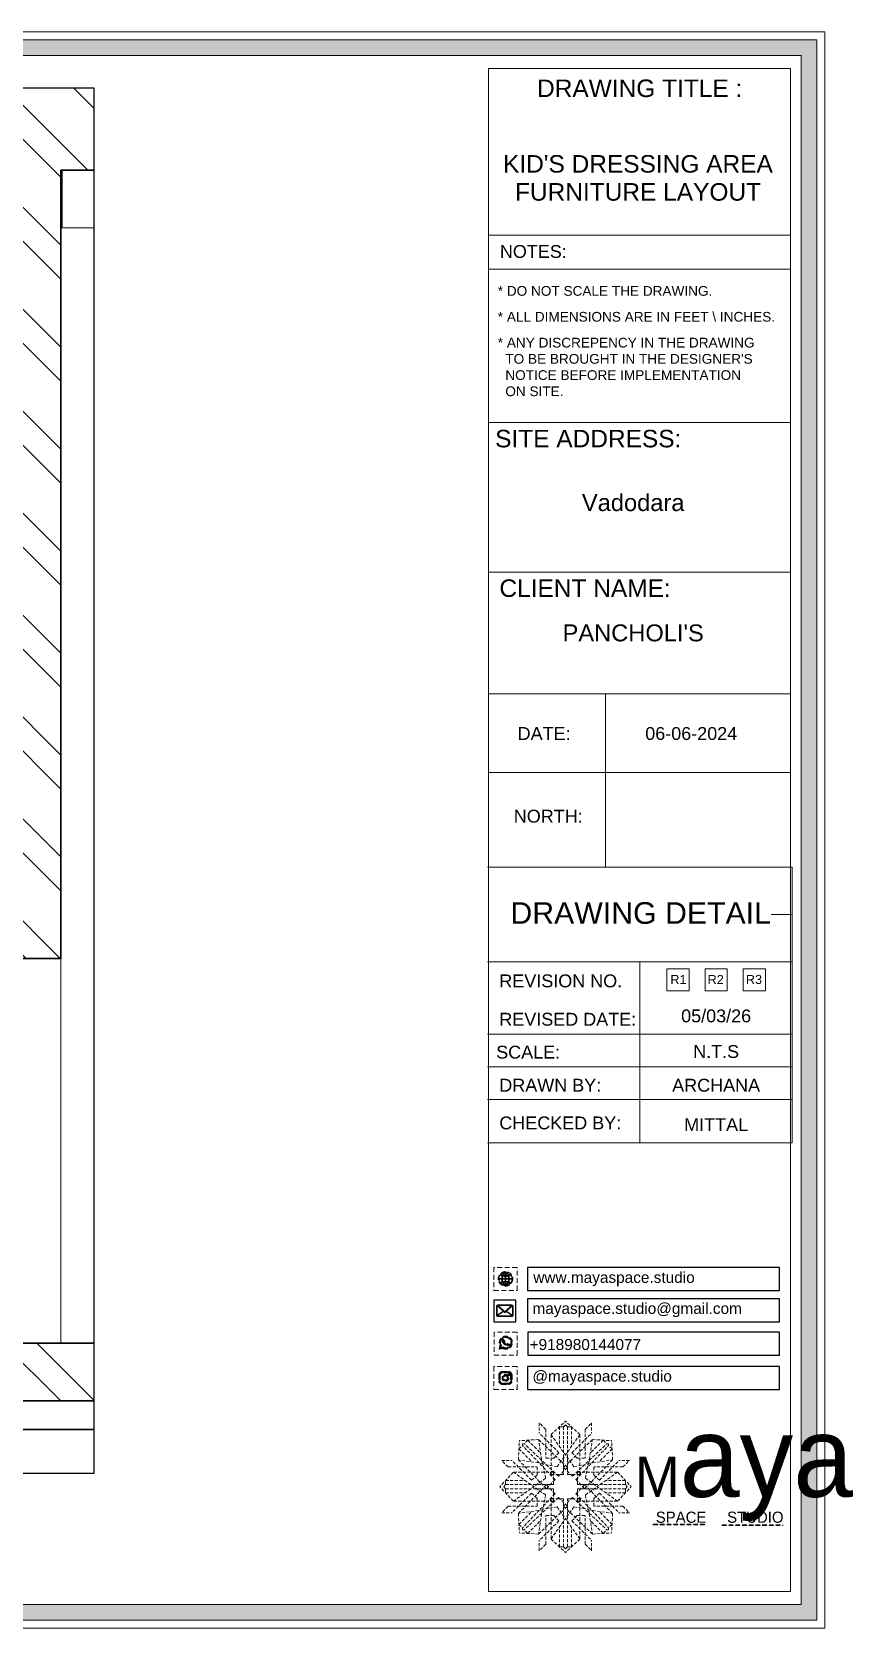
# Model space of a CAD drawing. Header units: millimetres. Extents: x 56222 to 3066687, y -650199 to -121287.
# Drawn here: x 136759.3 to 136823.3, y -183187.8 to -183063.3 of the extents above; entities that cross this region are included whole.
import ezdxf
from ezdxf.enums import TextEntityAlignment as Align

# ---------------------------------------------------------------- set-up
doc = ezdxf.new("R2010")
doc.units = ezdxf.units.MM
doc.header["$MEASUREMENT"] = 0
doc.linetypes.add('DASHEDX2', pattern=[1.5, 1, -0.5])
doc.layers.add('AR HATCH-7', color=7, linetype='Continuous')
for name, color, linetype, lineweight in [('Dimension', 10, 'DASHEDX2', 20), ('FIRST FLOOR', 7, 'Continuous', 9), ('FIRST FLOOR_( PLine )_', 251, 'Continuous', 30), ('FURNITURE', 32, 'Continuous', 9), ('NAME PLATE', 7, 'Continuous', 25), ('XX~SLAB ( BEAM )~ ( DIM )', 7, 'Continuous', 9)]:
    doc.layers.add(name, color=color, linetype=linetype, lineweight=lineweight)
doc.styles.add('Arial', font='arial.ttf')
doc.styles.get("Standard").update_dxf_attribs({"font": 'arial.ttf', "height": 6})
pattern_1 = [(135, (687.1888953014568, 85.13618954402045), (-3.977475644174331, -3.97747564417433), []), (135, (687.1888953014568, 87.78783996900893), (-3.977475644174331, -3.97747564417433), [])]

# ---------------------------------------------------------------- blocks, each defined once
blk = doc.blocks.new('FSFSF')
at = {"color": 42, "lineweight": 5, "true_color": 0xe0ac11}
for p, q in [((28600.02952215459, 143.5139148725285), (28600.02952215459, 140.1627915054827)), ((28602.14937278152, 141.4051683081257), (28600.02952215458, 143.5139148725237)), ((28602.14937278152, 141.4051683081257), (28602.14937278152, 131.9548183658916)), ((28603.8573819619, 139.6884756314575), (28608.58467309682, 144.0826294809294)), ((28607.90038549203, 142.2178300233099), (28606.57849619761, 142.2178300233099)), ((28606.57849619761, 142.2178300233112), (28606.57849619761, 135.8440958244304)), ((28607.90038549203, 142.2178300233056), (28608.57656374431, 142.8463572676453)), ((28607.90038549203, 142.2178300233099), (28607.90038549203, 126.5832694616292)), ((28613.31196423174, 139.6884756314505), (28608.58467309682, 144.0826294809224)), ((28609.26896070161, 142.2178300232985), (28608.59278244933, 142.8463572676383)), ((28609.26896070161, 142.2178300233029), (28609.26896070161, 126.5832694616222)), ((28609.26896070161, 142.2178300233029), (28610.59084999603, 142.2178300233029)), ((28610.59084999603, 142.2178300233041), (28610.59084999603, 135.8440958244234)), ((28615.01997341212, 141.4051683081186), (28617.13982403906, 143.5139148725166)), ((28615.01997341212, 141.4051683081186), (28615.01997341212, 131.9548183658846)), ((28617.13982403905, 143.5139148725215), (28617.13982403905, 140.1627915054756)), ((28593.18528875562, 131.4512709548762), (28593.53942279741, 137.7083440558963)), ((28593.38640769022, 135.0047725313525), (28594.56253744733, 136.1236492009193)), ((28599.79649589843, 138.0624780976842), (28593.53942279741, 137.7083440558973)), ((28595.12411765238, 136.6852294059708), (28594.53344388519, 136.6852294059708)), ((28594.56253744733, 136.1236492009193), (28594.56253744733, 136.7143229681096)), ((28605.16739288197, 124.9761417178488), (28594.56253744733, 136.1236492009157)), ((28596.24299432195, 137.8613591630871), (28595.12411765238, 136.6852294059708)), ((28606.27162513545, 126.0803739713377), (28595.12411765239, 136.6852294059723)), ((28596.24299432195, 137.8613591630871), (28600.47007367387, 133.6479551677364)), ((28601.02633591869, 130.0022997966441), (28599.79649589844, 138.0624780976862)), ((28599.79697319313, 138.0540449410801), (28608.57656374431, 129.5596347853315)), ((28606.46515515396, 133.7608692168469), (28600.02952215458, 140.1627915054788)), ((28603.8573819619, 126.5832694616292), (28603.8573819619, 139.6884756314575)), ((28603.8573819619, 139.6884756314575), (28608.57656374431, 133.0212336201026)), ((28613.31196423174, 139.6884756314505), (28608.59278244933, 133.0212336200956)), ((28617.37237300051, 138.0540449410731), (28608.59278244933, 129.5596347853245)), ((28610.70419103967, 133.7608692168399), (28617.13982403906, 140.1627915054717)), ((28610.89772105818, 126.0803739713307), (28622.04522854125, 136.6852294059653)), ((28612.01817201668, 124.9761417178561), (28622.62302745131, 136.123649200923)), ((28613.31196423174, 126.5832694616222), (28613.31196423174, 139.6884756314505)), ((28616.14301027494, 130.0022997966371), (28617.3728502952, 138.0624780976791)), ((28620.92635187169, 137.8613591630801), (28616.69927251977, 133.6479551677294)), ((28617.37285029521, 138.0624780976772), (28623.62992339623, 137.7083440558903)), ((28620.92635187169, 137.8613591630801), (28622.04522854125, 136.6852294059638)), ((28622.04522854125, 136.6852294059638), (28622.63590230844, 136.6852294059638)), ((28622.62302745131, 136.1236492009266), (28622.62302745131, 136.7143229681169)), ((28623.79915720843, 135.0047725313598), (28622.62302745131, 136.1236492009266)), ((28624.00027614303, 131.4512709548835), (28623.64614210124, 137.7083440559036)), ((28587.73385198078, 131.2182446987172), (28591.08497534782, 131.2182446987172)), ((28589.84259854518, 129.0983940717815), (28587.73385198078, 131.2182446987208)), ((28597.48689763646, 124.7826116993383), (28591.08497534783, 131.2182446987208)), ((28601.24546705666, 130.2214309346091), (28593.18528875562, 131.4512709548617)), ((28593.19372191223, 131.4507936601731), (28601.68813206797, 122.6712031089919)), ((28593.38640769022, 135.0047725313525), (28597.59981168557, 130.777693179436)), ((28604.74702146255, 131.9548183658916), (28602.14937278152, 131.9548183658916)), ((28606.46515515396, 133.7608692168438), (28604.74702146255, 131.954818365889)), ((28605.85908385607, 129.1819884053065), (28608.57656374431, 133.0212336201024)), ((28611.31026233756, 129.1819884052994), (28608.59278244933, 133.0212336200953)), ((28610.70419103968, 133.7608692168368), (28612.42232473109, 131.954818365882)), ((28612.42232473109, 131.9548183658846), (28615.01997341212, 131.9548183658846)), ((28623.99184298642, 131.4507936601804), (28615.49743283067, 122.6712031089992)), ((28615.94009784198, 130.2214309346164), (28624.00027614303, 131.451270954869)), ((28623.79915720843, 135.0047725313598), (28619.58575321308, 130.7776931794433)), ((28619.69866726219, 124.7826116993456), (28626.10058955082, 131.2182446987281)), ((28629.45171291787, 131.2182446987244), (28626.10058955082, 131.2182446987244)), ((28627.34296635347, 129.0983940717888), (28629.45171291786, 131.2182446987281)), ((28591.55929122185, 127.3903848914015), (28587.16513737238, 122.6630937564842)), ((28589.84259854518, 129.0983940717815), (28599.29294848741, 129.0983940717815)), ((28604.66449739168, 127.3903848914015), (28591.55929122185, 127.3903848914015)), ((28591.55929122185, 127.3903848914015), (28598.2265332332, 122.6712031089919)), ((28597.48689763646, 124.7826116993419), (28599.29294848742, 126.5007453907529)), ((28602.065778448, 125.3886829972289), (28598.2265332332, 122.6712031089919)), ((28599.29294848741, 126.5007453907565), (28599.29294848741, 129.0983940717815)), ((28605.85908385607, 129.1819884053061), (28601.02633591869, 130.0022997966444)), ((28602.065778448, 125.3886829972289), (28601.24546705666, 130.2214309346127)), ((28603.67734725012, 126.5424332089096), (28603.67734725012, 127.3903848914015)), ((28604.66449739168, 126.5430463444827), (28603.67734725012, 126.5424332089096)), ((28604.70533364439, 127.5704196031902), (28603.8573819619, 127.5704196031902)), ((28607.90038549203, 126.5832694616292), (28603.8573819619, 126.5832694616292)), ((28604.66449739168, 123.3473813612763), (28604.66449739168, 127.3903848914015)), ((28604.70472050882, 126.5832694616292), (28604.70533364439, 127.5704196031902)), ((28606.27162513545, 126.0803739713377), (28608.57656374431, 128.2731099501872)), ((28607.90038549203, 128.9163723677579), (28608.57656374431, 129.5596347853315)), ((28607.90038549203, 128.916372367763), (28608.57656374431, 128.2731099501872)), ((28609.26896070161, 128.9163723677509), (28608.59278244933, 129.5596347853245)), ((28609.26896070161, 128.916372367756), (28608.59278244933, 128.2731099501802)), ((28610.89772105818, 126.0803739713307), (28608.59278244933, 128.2731099501802)), ((28609.26896070161, 126.5832694616222), (28613.31196423174, 126.5832694616222)), ((28611.31026233756, 129.1819884052991), (28616.14301027495, 130.0022997966374)), ((28612.46462568482, 126.5832694616222), (28612.46401254924, 127.5704196031832)), ((28612.46401254924, 127.5704196031832), (28613.31196423174, 127.5704196031832)), ((28612.52106750697, 123.3473813612836), (28612.52106750697, 127.3903848914088)), ((28612.52106750697, 127.3903848914088), (28625.6262736768, 127.3903848914088)), ((28612.52106750697, 126.54304634449), (28613.50821764853, 126.5424332089169)), ((28613.50821764853, 126.5424332089169), (28613.50821764853, 127.3903848914088)), ((28615.11978645065, 125.3886829972362), (28615.94009784198, 130.22143093462)), ((28615.11978645065, 125.3886829972362), (28618.95903166544, 122.6712031089992)), ((28627.34296635347, 129.0983940717888), (28617.89261641123, 129.0983940717888)), ((28617.89261641123, 126.5007453907638), (28617.89261641123, 129.0983940717888)), ((28619.69866726219, 124.7826116993492), (28617.89261641123, 126.5007453907601)), ((28625.6262736768, 127.3903848914088), (28618.95903166544, 122.6712031089992)), ((28625.6262736768, 127.3903848914088), (28630.02042752627, 122.6630937564914)), ((28591.55929122185, 117.9358026215632), (28587.16513737238, 122.6630937564805)), ((28589.02993683, 123.3473813612763), (28588.40140958566, 122.6712031089919)), ((28589.02993683, 121.9788061516883), (28588.40140958566, 122.6549844039728)), ((28589.02993683, 123.3473813612763), (28589.02993683, 124.6692706556969)), ((28589.02993682999, 124.6692706556969), (28595.40367102887, 124.6692706556969)), ((28589.02993683, 123.3473813612763), (28604.66449739168, 123.3473813612763)), ((28589.02993682999, 121.9788061516883), (28604.66449739167, 121.9788061516883)), ((28589.02993682999, 121.9788061516883), (28589.02993682999, 120.6569168572678)), ((28589.02993682999, 120.6569168572678), (28595.40367102887, 120.6569168572678)), ((28597.48689763646, 120.5435758136264), (28591.08497534783, 114.1079428142439)), ((28591.55929122185, 117.9358026215632), (28598.2265332332, 122.6549844039728)), ((28593.19372191222, 113.8753938527916), (28601.68813206797, 122.6549844039728)), ((28605.16739288197, 120.3500457951159), (28594.56253744733, 109.202538312049)), ((28597.48689763646, 120.5435758136227), (28599.29294848741, 118.8254421222118)), ((28602.065778448, 119.9375045157358), (28598.2265332332, 122.6549844039728)), ((28602.33139448555, 123.3473813612727), (28601.68813206797, 122.6712031089919)), ((28602.33139448555, 121.978806151692), (28601.68813206797, 122.6549844039728)), ((28602.33139448554, 123.3473813612727), (28602.97465690312, 122.6712031089919)), ((28602.33139448554, 121.978806151692), (28602.97465690312, 122.6549844039728)), ((28605.16739288197, 124.9761417178488), (28602.97465690312, 122.6712031089919)), ((28605.16739288197, 120.3500457951159), (28602.97465690312, 122.6549844039728)), ((28604.66449739167, 121.9788061516883), (28604.66449739167, 117.9358026215632)), ((28612.01817201668, 124.9761417178561), (28614.21090799553, 122.6712031089992)), ((28612.01817201667, 120.3500457951159), (28614.21090799552, 122.6549844039728)), ((28612.01817201667, 120.3500457951159), (28622.62302745131, 109.202538312049)), ((28628.15562806865, 123.3473813612836), (28612.52106750697, 123.3473813612836)), ((28612.52106750696, 121.9788061516883), (28612.52106750696, 117.9358026215632)), ((28628.15562806865, 121.9788061516883), (28612.52106750696, 121.9788061516883)), ((28614.85417041311, 123.34738136128), (28614.21090799553, 122.6712031089992)), ((28614.8541704131, 121.978806151692), (28614.21090799552, 122.6549844039728)), ((28614.8541704131, 123.34738136128), (28615.49743283067, 122.6712031089992)), ((28614.85417041309, 121.978806151692), (28615.49743283067, 122.6549844039728)), ((28615.11978645064, 119.9375045157358), (28618.95903166544, 122.6549844039728)), ((28623.99184298642, 113.8753938527916), (28615.49743283067, 122.6549844039728)), ((28619.69866726218, 120.5435758136227), (28617.89261641122, 118.8254421222118)), ((28625.62627367679, 117.9358026215632), (28618.95903166544, 122.6549844039728)), ((28619.69866726218, 120.5435758136264), (28626.10058955082, 114.1079428142439)), ((28628.15562806865, 124.6692706557042), (28621.78189386977, 124.6692706557042)), ((28628.15562806865, 120.6569168572678), (28621.78189386977, 120.6569168572678)), ((28625.62627367679, 117.9358026215632), (28630.02042752627, 122.6630937564805)), ((28628.15562806865, 123.3473813612836), (28628.15562806865, 124.6692706557042)), ((28628.15562806865, 123.3473813612836), (28628.78415531299, 122.6712031089992)), ((28628.15562806864, 121.9788061516883), (28628.78415531298, 122.6549844039728)), ((28628.15562806865, 121.9788061516883), (28628.15562806865, 120.6569168572678)), ((28589.84259854518, 116.2277934411832), (28587.73385198078, 114.1079428142439)), ((28589.84259854518, 116.2277934411832), (28599.29294848741, 116.2277934411832)), ((28604.66449739167, 117.9358026215632), (28591.55929122185, 117.9358026215632)), ((28601.24546705666, 115.1047565783556), (28593.18528875562, 113.874916558103)), ((28606.27162513545, 119.148331313441), (28595.12411765239, 108.5434758788064)), ((28599.29294848741, 118.8254421222082), (28599.29294848741, 116.2277934411832)), ((28601.02633591869, 115.2264054881346), (28599.79649589844, 107.1662271870926)), ((28599.79697319313, 107.1746603436987), (28608.57656374431, 115.6690704994472)), ((28605.85908385607, 116.0467168794726), (28601.02633591869, 115.2264054881344)), ((28602.065778448, 119.9375045157358), (28601.24546705666, 115.104756578352)), ((28604.66449739167, 118.783141168482), (28603.67734725012, 118.783754304055)), ((28603.67734725012, 118.783754304055), (28603.67734725012, 117.9358026215632)), ((28607.90038549203, 118.6454358231495), (28603.8573819619, 118.6454358231495)), ((28603.8573819619, 118.6454358231495), (28603.8573819619, 105.5402296533212)), ((28604.70533364439, 117.6582856815885), (28603.8573819619, 117.6582856815885)), ((28604.70472050882, 118.6454358231495), (28604.70533364439, 117.6582856815885)), ((28605.85908385607, 116.0467168794723), (28608.57656374431, 112.2074716646764)), ((28606.27162513545, 119.148331313441), (28608.57656374431, 116.9555953345915)), ((28607.90038549203, 103.0108752614688), (28607.90038549203, 118.6454358231495)), ((28607.90038549203, 116.3123329170157), (28608.57656374431, 116.9555953345915)), ((28607.90038549203, 116.3123329170208), (28608.57656374431, 115.6690704994472)), ((28610.89772105818, 119.148331313441), (28608.59278244933, 116.9555953345915)), ((28609.26896070161, 116.3123329170157), (28608.59278244933, 116.9555953345915)), ((28609.26896070161, 116.3123329170208), (28608.59278244933, 115.6690704994472)), ((28611.31026233756, 116.0467168794723), (28608.59278244933, 112.2074716646764)), ((28617.37237300051, 107.1746603436987), (28608.59278244933, 115.6690704994472)), ((28609.26896070161, 118.6454358231495), (28613.31196423174, 118.6454358231495)), ((28609.26896070161, 103.0108752614688), (28609.26896070161, 118.6454358231495)), ((28610.89772105818, 119.148331313441), (28622.04522854125, 108.5434758788064)), ((28611.31026233756, 116.0467168794726), (28616.14301027495, 115.2264054881344)), ((28612.46462568482, 118.6454358231495), (28612.46401254924, 117.6582856815885)), ((28612.46401254924, 117.6582856815885), (28613.31196423174, 117.6582856815885)), ((28612.52106750696, 118.783141168482), (28613.50821764853, 118.783754304055)), ((28612.52106750696, 117.9358026215632), (28625.62627367679, 117.9358026215632)), ((28613.31196423174, 118.6454358231495), (28613.31196423174, 105.5402296533212)), ((28613.50821764853, 118.783754304055), (28613.50821764853, 117.9358026215632)), ((28615.11978645064, 119.9375045157358), (28615.94009784198, 115.104756578352)), ((28615.94009784198, 115.1047565783556), (28624.00027614302, 113.874916558103)), ((28616.14301027494, 115.2264054881346), (28617.3728502952, 107.1662271870926)), ((28617.89261641123, 118.8254421222082), (28617.89261641123, 116.2277934411832)), ((28627.34296635346, 116.2277934411832), (28617.89261641123, 116.2277934411832)), ((28627.34296635346, 116.2277934411832), (28629.45171291786, 114.1079428142439)), ((28587.73385198077, 114.1079428142475), (28591.08497534782, 114.1079428142475)), ((28593.18528875562, 113.8749165580884), (28593.53942279741, 107.6178434570684)), ((28593.38640769022, 110.3214149816122), (28597.59981168557, 114.5484943335287)), ((28593.38640769022, 110.3214149816122), (28594.56253744733, 109.2025383120454)), ((28596.24299432195, 107.3673461216916), (28600.47007367387, 111.5807501170424)), ((28606.46515515396, 111.4678360679318), (28600.02952215458, 105.0659137793)), ((28602.14937278152, 103.8235369766531), (28602.14937278152, 113.2738869188871)), ((28604.74702146255, 113.2738869188871), (28602.14937278152, 113.2738869188871)), ((28603.8573819619, 105.5402296533212), (28608.57656374431, 112.2074716646761)), ((28606.46515515396, 111.4678360679349), (28604.74702146255, 113.2738869188898)), ((28613.31196423174, 105.5402296533212), (28608.59278244933, 112.2074716646761)), ((28610.70419103968, 111.4678360679349), (28612.42232473109, 113.2738869188898)), ((28610.70419103967, 111.4678360679318), (28617.13982403906, 105.0659137793)), ((28612.42232473109, 113.2738869188871), (28615.01997341212, 113.2738869188871)), ((28615.01997341212, 103.8235369766531), (28615.01997341212, 113.2738869188871)), ((28620.92635187169, 107.3673461216916), (28616.69927251977, 111.5807501170424)), ((28623.79915720842, 110.3214149816122), (28619.58575321307, 114.5484943335287)), ((28623.79915720842, 110.3214149816122), (28622.62302745131, 109.2025383120454)), ((28624.00027614302, 113.8749165580884), (28623.64614210124, 107.6178434570684)), ((28629.45171291786, 114.1079428142475), (28626.10058955082, 114.1079428142475)), ((28599.79649589843, 107.1662271870945), (28593.53942279741, 107.5203612288814)), ((28595.12411765238, 108.5434758788079), (28594.53344388519, 108.5434758788079)), ((28594.56253744733, 109.2025383120454), (28594.56253744733, 108.6118645448551)), ((28596.24299432195, 107.3673461216916), (28595.12411765238, 108.5434758788079)), ((28600.02952215459, 101.7147904122502), (28600.02952215459, 105.0659137792961)), ((28603.8573819619, 105.5402296533212), (28608.58467309682, 101.1460758038494)), ((28606.57849619761, 103.0108752614676), (28606.57849619761, 109.3846094603483)), ((28613.31196423174, 105.5402296533212), (28608.58467309682, 101.1460758038494)), ((28610.59084999603, 103.0108752614676), (28610.59084999603, 109.3846094603483)), ((28617.13982403905, 101.7147904122502), (28617.13982403905, 105.0659137792961)), ((28617.37285029521, 107.1662271870945), (28623.62992339623, 107.5203612288814)), ((28620.92635187169, 107.3673461216916), (28622.04522854125, 108.5434758788079)), ((28622.04522854125, 108.5434758788079), (28622.63590230844, 108.5434758788079)), ((28622.62302745131, 109.2025383120454), (28622.62302745131, 108.6118645448551)), ((28602.14937278152, 103.8235369766531), (28600.02952215458, 101.7147904122551)), ((28607.90038549203, 103.0108752614688), (28606.57849619761, 103.0108752614688)), ((28607.90038549203, 103.0108752614732), (28608.57656374431, 102.3823480171334)), ((28609.26896070161, 103.0108752614732), (28608.59278244933, 102.3823480171334)), ((28609.26896070161, 103.0108752614688), (28610.59084999603, 103.0108752614688)), ((28615.01997341212, 103.8235369766531), (28617.13982403906, 101.7147904122551))]:
    blk.add_line(p, q, dxfattribs=at)
blk = doc.blocks.new('hgwg')
at = {"layer": 'Dimension', "true_color": 0xd39e00}
h = blk.add_hatch(color=42, dxfattribs=at)
h.dxf.hatch_style = 1
h.paths.add_polyline_path([(27505.71340162798, 45.05203686693212), (27494.27108242475, 45.05203686693212), (27494.27108242475, 44.90203686693212), (27505.71340162798, 44.90203686693212)])
h = blk.add_hatch(color=42, dxfattribs=at)
h.dxf.hatch_style = 1
h.paths.add_polyline_path([(27523.30327300013, 44.90203686693212), (27509.6816220806, 44.90203686693212), (27509.6816220806, 44.75203686693212), (27523.30327300013, 44.75203686693212)])
at = {"layer": 'Dimension', "color": 42, "true_color": 0xd39e00}
for p, q in [((27494.27108242475, 45.05203686693212), (27505.71340162798, 45.05203686693212)), ((27494.27108242475, 44.90203686693212), (27494.27108242475, 45.05203686693212)), ((27494.27108242475, 44.90203686693212), (27505.71340162798, 44.90203686693212)), ((27505.71340162798, 45.05203686693212), (27505.71340162798, 44.90203686693212)), ((27509.6816220806, 44.90203686693212), (27523.30327300013, 44.90203686693212)), ((27509.6816220806, 44.90203686693212), (27509.6816220806, 44.75203686693212)), ((27509.6816220806, 44.75203686693212), (27523.30327300013, 44.75203686693212)), ((27523.30327300013, 44.75203686693212), (27523.30327300013, 44.90203686693212))]:
    blk.add_line(p, q, dxfattribs=at)
at = {"layer": 'Dimension', "color": 42, "true_color": 0xd39e00, "attachment_point": 1}
for s, width, insert, char_height in [('{\\fCinzel|b0|i0|c0|p2;\\H1.5x;M\\fAmsterdam One|b0|i0|c0|p2;\\H2x;aya}', 85.32770400233176, (27490.16720882829, 69.1670580071177), 6), ('{\\fCinzel|b0|i0|c0|p0;SPACE     STUDIO}', 66.12897169631242, (27494.8322192234, 47.86289312563859), 2.5)]:
    blk.add_mtext_dynamic_manual_height_columns(s, width=width, gutter_width=30, heights=[0], dxfattribs=dict(at, insert=insert, char_height=char_height))
blk = doc.blocks.new('QEGW4TG')
at = {"layer": 'Dimension', "true_color": 0x000000}
h = blk.add_hatch(color=18, dxfattribs=at)
h.dxf.hatch_style = 1
h.paths.add_polyline_path([(2.69088877770705, 1.92587512415134, 0.1705132533677809), (2.945253356194499, 1.971108140553456, 0.1903366609236977), (3.112594508728961, 2.180175743679358, 0.3162306266121118), (3.073767296647737, 2.275596138167021), (2.789984836732684, 2.366833549170965, 0.2737208883028206), (2.687663811828624, 2.340313884368473, 0.04074929161680264), (2.628080915907737, 2.265958741588464, -0.4412823113683144), (2.532697100181941, 2.24591003816886, -0.1182797973807854), (2.064446685660975, 2.638307475266393, -0.4412823115886928), (2.069093945741176, 2.735664682453956, 0.0407492915841285), (2.133043749293872, 2.806299173711523, 0.2900830682164263), (2.140126129328373, 2.917140342695693), (2.007833641781254, 3.177226008350592, 0.3162306265019353), (1.907458275577838, 3.20040768075923, 0.1903366612595143), (1.727617539012805, 3.001989854656149, 0.1705132530592537), (1.723351830981196, 2.743669959818327, 0.2527841192987504)], flags=0)
h.paths.add_polyline_path([(1.187091838183055, 1.98177108190226), (1.033431034835843, 1.296664261299405, 0.5509124427602007), (1.108033365454781, 1.228472477282909), (1.753631702631828, 1.3859606636898, 6.344125232327936)])
h.paths.add_polyline_path([(1.810474836187209, 1.698279910686368), (1.403136541219283, 1.598913221470411), (1.499210153190082, 2.0272637533444, -9.07133912899332)], flags=16)
h.paths.add_polyline_path([(3.107131665667435, 2.163826466897883, -0.1781104600367708), (2.945253356217101, 1.971108140565923, -0.1705132533848771), (2.690888777707046, 1.925875124151341, -0.2527841192987487), (1.723351830981198, 2.743669959818323, -0.1705132530592605), (1.727617539012807, 3.001989854656155, -0.1781104603428363), (1.892183965378278, 3.192417877521238, -0.3700893306669938), (2.007833641781254, 3.177226008350592), (2.140126129328373, 2.917140342695693, -0.3071850866740538), (2.129048925607798, 2.801150635431628, -0.0410867202805622), (2.063735285172322, 2.730699185723801, 0.321676359158344), (2.052573019720961, 2.654587547766838, 0.1265238261119609), (2.55282324622454, 2.23610159399366, 0.3122156164865639), (2.624029388524266, 2.259879553704388, -0.04108672024787878), (2.68321498693278, 2.335552159839379, -0.2906730096645621), (2.789984836732686, 2.366833549170964), (3.073767296647737, 2.275596138167021, -0.3700893305717193)], flags=0)
h = blk.add_hatch(color=18, dxfattribs=at)
h.dxf.hatch_style = 1
h.paths.add_polyline_path([(2.789984836732684, 2.366833549170965, 0.2737208883027897), (2.687663811828632, 2.340313884368481, 0.04074929161680683), (2.628080915907738, 2.265958741588466, -0.4412823113683231), (2.532697100181941, 2.24591003816886, -0.1182797973807856), (2.064446685660975, 2.638307475266393, -0.4412823115886387), (2.069093945741169, 2.735664682453949, 0.04074929158412958), (2.133043749293867, 2.806299173711516, 0.2900830682164422), (2.140126129328374, 2.917140342695692), (2.007833641781254, 3.177226008350592, 0.31623062650189), (1.907458275577852, 3.200407680759237, 0.1903366612595442), (1.727617539012796, 3.001989854656125, 0.1705132530592358), (1.723351830981196, 2.743669959818328, 0.2527841192987502), (2.690888777707049, 1.92587512415134, 0.1705132533677818), (2.945253356194499, 1.971108140553456, 0.1903366609236972), (3.11259450872896, 2.180175743679357, 0.316230626612114), (3.073767296647737, 2.275596138167021)])
for p, q in [((1.187091838182823, 1.981771081901229), (1.033431034829846, 1.296664261272667)), ((1.104864288547105, 1.22769940810656), (1.753631702631537, 1.38596066368973)), ((1.499210153189779, 2.02726375334305), (1.403136541219283, 1.598913221470411)), ((1.403136541219283, 1.598913221470411), (1.810474836187495, 1.698279910686438)), ((2.007833641782781, 3.177226008347589), (2.140126129339478, 2.917140342673861)), ((3.07376729664611, 2.275596138167543), (2.795973786971444, 2.364908073175798))]:
    blk.add_line(p, q)
blk.add_lwpolyline([(0, 0), (4.677875833520375, 0), (4.677875833520375, 4.677875833487633), (0, 4.677875833487633)], close=True)
for centre, radius, start, end in [((2.391856922618899, 2.560090461466984), 1.336380265289725, 241.4726925157612, 205.6422480518206), ((2.391856922618899, 2.560090461466984), 1.039578066265566, 235.9961833528427, 210.8332541496584), ((1.092285202801577, 1.28614751820453), 0.05978641126763205, 164.848313743537, 282.1458186134437), ((2.093211678275111, 2.866757529460642), 0.3898036126573604, 159.7006965781634, 198.4071931529369), ((2.96422670641914, 3.230508715242536), 1.33296002576076, 201.4218194877544, 258.1669382717271), ((2.068710664792889, 2.873542338844459), 0.3644767273401995, 118.9685287465575, 159.3648257195266), ((1.94115209195661, 3.117399309044913), 0.08958606497010892, 41.8984607349679, 123.1343628598353), ((2.111185664180084, 2.684865951528081), 0.06597138640971531, 135.993167916936, 224.889150196011), ((1.668440453213407, 3.162667354486985), 0.5855377895559305, 312.4616868225817, 321.8727761964677), ((3.116352617467783, 3.417971815580813), 1.3093443293986, 216.5455493843477, 243.5279193807737), ((2.049097856513981, 2.86730989022908), 0.1037748545872203, 320.3923518033985, 28.69705978797532), ((2.571242585552682, 2.299449457126798), 0.06597138640971531, 234.2481540868074, 323.1441363625612), ((3.113289334112778, 1.938197709888527), 0.5855377895559305, 137.2645280778166, 146.6756174521283), ((2.761231025502639, 2.267121770607218), 0.1037748545872203, 70.44024447729866, 138.7449524685831), ((2.753680358302518, 2.310588100078917), 0.3898036126573604, 260.7301111127597, 299.4366076966294), ((2.764269856204919, 2.287475423160004), 0.3644767273401995, 299.7724785632745, 340.1687755327218), ((3.025288852411904, 2.200260200651769), 0.08958606497010892, 336.0029414192384, 57.23884355508559)]:
    blk.add_arc(centre, radius, start, end)
blk = doc.blocks.new('ASGERG')
at = {"layer": 'Dimension', "true_color": 0x000000}
h = blk.add_hatch(color=18, dxfattribs=at)
h.dxf.hatch_style = 1
h.paths.add_polyline_path([(0.9878009781132278, 1.703186002650503, 0.3538715441455649), (1.693565527702308, 1.025485415719686), (2.958426043524663, 1.025485415719686, 0.3538715441560817), (3.664190593117382, 1.703186002679353), (3.664190593117382, 2.988961614004873, 0.3538715441560807), (2.958426043524663, 3.666662200964538), (1.693565527702309, 3.666662200964538, 0.3538715441455654), (0.9878009781132278, 2.988961614033721)])
h.paths.add_polyline_path([(1.269614298369561, 2.969406444390669, -0.3538715441427052), (1.715004474138197, 3.397086162369874), (2.936987097088775, 3.397086162369874, -0.3538715441427047), (3.382377272857411, 2.96940644439067), (3.382377272857411, 1.722741172293554, -0.3538715441427047), (2.936987097088775, 1.29506145431435), (1.715004474138194, 1.29506145431435, -0.3538715441427023), (1.269614298369561, 1.722741172293553)], flags=16)
h.paths.add_polyline_path([(3.023270429735569, 2.349113106956224, -1), (1.6354381059813, 2.349113106956224, -1)], flags=0)
h.paths.add_polyline_path([(2.743205021494745, 2.349113106956224, -1), (1.915503514222124, 2.349113106956224, -1)], flags=0)
h.paths.add_polyline_path([(2.855701533165678, 3.021710217520308, -1), (3.191863788461511, 3.021710217520308, -1)], flags=0)
h.paths.add_polyline_path([(1.6354381059813, 2.349113106956224, 1), (3.023270429735569, 2.349113106956224, 1)], flags=0)
h = blk.add_hatch(color=18, dxfattribs=at)
h.dxf.hatch_style = 1
h.paths.add_polyline_path([(1.6354381059813, 2.349113106956224, 1), (3.023270429735569, 2.349113106956224, 1)])
h.paths.add_polyline_path([(2.743205021494745, 2.349113106956224, -1), (1.915503514222124, 2.349113106956224, -1)], flags=16)
h = blk.add_hatch(color=18, dxfattribs=at)
h.dxf.hatch_style = 1
h.paths.add_polyline_path([(3.191863788461511, 3.021710217520308, 1), (2.855701533165678, 3.021710217520308, 1)])
for p, q in [((1.693565527704777, 3.666662200964538), (2.958426043522195, 3.666662200964538)), ((2.936987097087695, 3.397086162369874), (1.715004474142916, 3.397086162369874)), ((0.9878009781132278, 2.988961614029904), (0.9878009781132278, 1.70318600265432)), ((1.269614298369561, 2.969406444382912), (1.269614298369561, 1.722741172301312)), ((1.693565527704777, 1.025485415719686), (2.958426043522195, 1.025485415719686)), ((2.936987097087695, 1.29506145431435), (1.715004474142916, 1.29506145431435)), ((3.382377272857411, 2.969406444382798), (3.382377272857411, 1.722741172301198)), ((3.664190593117382, 2.988961614029904), (3.664190593117382, 1.703186002654206))]:
    blk.add_line(p, q)
blk.add_lwpolyline([(0, 0), (4.677875833520375, 0), (4.677875833520375, 4.677875833487633), (0, 4.677875833487633)], close=True)
for centre, radius in [((2.329354267858434, 2.349113106956224), 0.6939161618771346), ((2.329354267858434, 2.349113106956224), 0.4138507536363104), ((3.023782660813595, 3.021710217520308), 0.1680811276479166)]:
    blk.add_circle(centre, radius)
for centre, radius, start, end in [((1.759504357250989, 2.891647185547413), 0.7778150187314825, 94.86305418922075, 172.8127439550857), ((1.756616803490033, 2.907993767262838), 0.490859406455273, 94.86305418922075, 172.8127439550857), ((2.895374767736939, 2.907993767262838), 0.490859406455273, 7.187256045043576, 85.13694581077927), ((2.892487213975983, 2.891647185547413), 0.7778150187314825, 7.187256045043576, 85.13694581077927), ((1.759504357250989, 1.800500431136811), 0.7778150187314825, 187.1872560450436, 265.1369458107793), ((1.756616803490033, 1.784153849421386), 0.490859406455273, 187.1872560450436, 265.1369458107793), ((2.895374767736939, 1.784153849421386), 0.490859406455273, 274.8630541892207, 352.8127439549564), ((2.892487213975983, 1.800500431136811), 0.7778150187314825, 274.8630541892207, 352.8127439549564)]:
    blk.add_arc(centre, radius, start, end)
blk = doc.blocks.new('DTGWEGEARG')
at = {"layer": 'Dimension', "true_color": 0x000000}
h = blk.add_hatch(color=18, dxfattribs=at)
h.dxf.hatch_style = 1
h.paths.add_polyline_path([(3.827875833522876, 2.338937916762688, 1), (0.849999999997499, 2.338937916762688, 1)])
h.paths.add_polyline_path([(2.510341691500397, 1.011016423996789, 0.1057952507638089), (2.95643628191097, 1.582164618114258, -0.05520542910569182), (3.300583699834641, 1.407276962960325, -0.1698216228186308)], flags=16)
h.paths.add_polyline_path([(2.410067026245088, 1.122706403851673), (2.410067026245088, 1.693045342340603, -0.05827942784441912), (2.812445341716919, 1.629346779479062, -0.1033532736862151)], flags=16)
h.paths.add_polyline_path([(2.260067026236072, 1.129185144458923, -0.1017409038173711), (1.865430491803456, 1.629346779479062, -0.05717097550308231), (2.260067026239994, 1.692713910527245)], flags=16)
h.paths.add_polyline_path([(2.167534142020301, 1.011016423996747, -0.1698216228186932), (1.377292133685734, 1.407276962960325, -0.05520542910569187), (1.721439551609405, 1.582164618114259, 0.1057952507638437)], flags=16)
h.paths.add_polyline_path([(3.016142448257193, 1.719950953253087, 0.08133556479218873), (3.129099600233632, 2.268128927234784), (3.67600217548033, 2.268128927234784, -0.1520689214655179), (3.399506162930495, 1.521655994681915, 0.05686981644290324)], flags=16)
h.paths.add_polyline_path([(2.873828236651899, 1.767790462044811, 0.06194478914005309), (2.410067026245088, 1.843159155080477), (2.410067026245088, 2.268128927234784), (2.978962121406577, 2.268128927234784, -0.08134370791576499)], flags=16)
h.paths.add_polyline_path([(2.260067026240367, 1.842853883239862, 0.06092337719213649), (1.804047596868632, 1.767790462044857, -0.08134370791576293), (1.698913712113797, 2.268128927234784), (2.260067026243632, 2.268128927234784)], flags=16)
h.paths.add_polyline_path([(1.661733385262794, 1.71995095325294, 0.05686981644284866), (1.278369670589879, 1.521655994681915, -0.1520689214655069), (1.001873658040048, 2.268128927234727), (1.548776233286744, 2.268128927234784, 0.08133556479219843)], flags=16)
h.paths.add_polyline_path([(2.410067026245088, 2.418128927234761), (2.410067026245088, 2.8347166784449, 0.06194478913996639), (2.873828236651268, 2.910085371480381, -0.0800087441031702), (2.978564221175644, 2.418128927234761)], flags=16)
h.paths.add_polyline_path([(3.128736234070105, 2.418128927235586, 0.08011645333878988), (3.016142448256736, 2.957924880272117, 0.05686981644296764), (3.399506162930496, 3.156219838843462, 0.02825806179432278), (3.300583699834641, 3.270598870565053, -0.05520542910577758), (2.956436281910409, 3.095711215410909, 0.1057952507639886), (2.51034169149847, 3.666859409528837, -0.3602902893853039), (3.675531919741355, 2.418128927234761)], flags=16)
h.paths.add_polyline_path([(2.260067026243585, 2.418128927234761), (1.699311612344728, 2.418128927234704, -0.08000874410317925), (1.804047596869107, 2.910085371480381, 0.0609233771925021), (2.260067026243632, 2.83502195028538)], flags=16)
h.paths.add_polyline_path([(1.549139599450427, 2.418128927234704), (1.002343913779017, 2.418128927234704, -0.1504655396626469), (1.278369670589879, 3.156219838843463, 0.05686981644296746), (1.661733385263637, 2.957924880272116, 0.08011645333891196)], flags=16)
h.paths.add_polyline_path([(2.410067026245088, 2.984830491184774), (2.410067026245088, 3.555169429672339, -0.1033532736860013), (2.812445341716318, 3.048529054046146, -0.05827942784432971)], flags=16)
h.paths.add_polyline_path([(2.260067026247996, 2.985161922997771, -0.05717097550413885), (1.865430491804057, 3.048529054046147, -0.101740903818736), (2.260067026243632, 3.548690689071458)], flags=16)
h.paths.add_polyline_path([(1.721439551608698, 3.095711215411385, -0.05520542910558381), (1.377292133685735, 3.270598870565053, -0.1698216228190039), (2.167534142021905, 3.666859409528837, 0.105795250764049)], flags=16)
blk.add_lwpolyline([(3.637978807091713e-12, 0), (4.677875833524013, 0), (4.677875833524013, 4.677875833487633), (3.637978807091713e-12, 4.677875833487633)], close=True)
at = {"layer": 'Dimension', "color": 18, "true_color": 0x000000}
for p, q in [((2.260067026243632, 3.548690689070099), (2.260067026243632, 2.985161922998032)), ((2.410067026245088, 3.555169429672674), (2.410067026245088, 2.984830491184709)), ((1.001873658038676, 2.268128927234727), (1.548776233285025, 2.268128927234784)), ((1.002343913780351, 2.418128927234704), (1.549139599450427, 2.418128927234704)), ((1.698913712112699, 2.268128927234784), (2.260067026239994, 2.268128927234784)), ((1.6993116123449, 2.418128927234704), (2.260067026239994, 2.418128927234761)), ((2.260067026243632, 2.835021950285466), (2.260067026243632, 2.418128927234648)), ((2.260067026243632, 2.268128927234784), (2.260067026239994, 1.842853883239911)), ((2.260067026239994, 1.692713910527232), (2.260067026236356, 1.129185144458859)), ((2.410067026245088, 2.834716678444863), (2.410067026245088, 2.418128927234648)), ((2.41006702624145, 2.418128927234761), (2.978564221175475, 2.418128927234761)), ((2.41006702624145, 2.268128927234784), (2.978962121407676, 2.268128927234784)), ((2.410067026245088, 2.268128927234784), (2.410067026245088, 1.8431591550804)), ((2.410067026245088, 1.693045342340554), (2.410067026245088, 1.1227064038506)), ((3.128736234069947, 2.418128927234761), (3.675531919740024, 2.418128927234761)), ((3.129099600235349, 2.268128927234784), (3.676002175481699, 2.268128927234784))]:
    blk.add_line(p, q, dxfattribs=at)
blk.add_circle((2.338937916760187, 2.338937916762688), 1.488937916762688, dxfattribs=at)
for centre, radius, start, end in [((2.338937916760187, 2.338937916762688), 1.338937916762688, 97.35488612764266, 135.9073334597986), ((2.338937916760187, 4.736890727369712), 1.753503470608637, 236.7417280667744, 249.3810508283475), ((3.279035271069006, 2.338937916762006), 1.731707322507203, 129.9301144893371, 154.086741928019), ((3.279035271069006, 2.338937916762006), 1.581707322507203, 130.1072546006023, 153.3445940917093), ((1.398840562451369, 2.338937916762006), 1.581707322507203, 26.6554059082907, 50.2584276017604), ((2.338937916760187, 2.338937916762688), 1.338937916762688, 3.39071745674187, 82.64511387235737), ((1.398840562451369, 2.338937916762006), 1.731707322507203, 25.91325807198099, 50.06988551069431), ((2.338937916760187, 4.736890727369712), 1.753503470608637, 290.6189491716524, 303.2582719332256), ((2.338937916760187, 2.338937916762688), 1.338937916762688, 183.0314697118864, 217.6181188090123), ((2.338937916760187, 2.338937916762688), 1.338937916762688, 142.3818811909877, 176.6092825432614), ((2.338937916760187, 4.736890727369712), 1.903503470608637, 236.1399364125267, 249.1595144835151), ((2.338937916760187, -0.05901489384433489), 1.903503470608637, 110.8404855164849, 123.8600635874751), ((2.338937916760187, -0.05901489384433489), 1.753503470608637, 110.6189491716524, 123.2582719332256), ((2.338937916760187, 2.338937916762688), 1.338937916762688, 224.0926665402014, 262.6451138721481), ((3.279035271069006, 2.338937916762006), 1.731707322507203, 182.3434604650025, 200.9432554321933), ((3.279035271069006, 2.338937916762006), 1.731707322507203, 159.0567445677732, 177.3789487768422), ((3.279035271069006, 2.338937916762006), 1.581707322507203, 182.5658429709692, 201.1674919382606), ((3.279035271069006, 2.338937916762006), 1.581707322507203, 158.8325080616307, 177.130184356684), ((3.279035271069006, 2.338937916762006), 1.731707322507203, 205.9132580719517, 230.0698855104508), ((2.338937916760187, 4.736890727369712), 1.903503470608637, 253.6799197970913, 267.6252929033811), ((2.338937916760187, -0.05901489384433489), 1.903503470608637, 92.37470709661888, 106.3200802029087), ((2.338937916760187, 4.736890727369712), 1.753503470608637, 254.3336465230859, 267.4220214852038), ((2.338937916760187, -0.05901489384433489), 1.753503470608637, 92.57797851479616, 105.6663534769142), ((3.279035271069006, 2.338937916762006), 1.581707322507203, 206.6554059082121, 229.8927453989361), ((2.338937916760187, 4.736890727369712), 1.753503470608637, 272.3247836724279, 285.6663534769141), ((2.338937916760187, 4.736890727369712), 1.903503470608637, 272.1414969110716, 286.3200802029087), ((2.338937916760187, -0.05901489384433489), 1.903503470608637, 73.67991979709127, 87.85850308892842), ((2.338937916760187, -0.05901489384433489), 1.753503470608637, 74.33364652308585, 87.6752163275721), ((1.398840562451369, 2.338937916762006), 1.581707322507203, 309.7415723982334, 333.3445940917879), ((1.398840562451369, 2.338937916762006), 1.731707322507203, 309.9301144893266, 334.0867419280484), ((2.338937916760187, 2.338937916762688), 1.338937916762688, 277.3548861278518, 315.9073334597986), ((1.398840562451369, 2.338937916762006), 1.581707322507203, 2.869815643319218, 21.1674919383693), ((1.398840562451369, 2.338937916762006), 1.581707322507203, 338.8325080617394, 357.4341570290307), ((2.338937916760187, -0.05901489384433489), 1.753503470608637, 56.74172806677446, 69.38105082834755), ((2.338937916760187, 4.736890727369712), 1.903503470608637, 290.8404855164849, 303.8600635874733), ((1.398840562451369, 2.338937916762006), 1.731707322507203, 2.621051223157847, 20.94325543222676), ((1.398840562451369, 2.338937916762006), 1.731707322507203, 339.0567445678067, 357.6565395349943), ((2.338937916760187, -0.05901489384433489), 1.903503470608637, 56.13993641252491, 69.15951448351508), ((2.338937916760187, 2.338937916762688), 1.338937916762688, 322.3818811909877, 356.9685302881169)]:
    blk.add_arc(centre, radius, start, end, dxfattribs=at)

msp = doc.modelspace()

# ---------------------------------------------------------------- hatches: boundary and pattern name
at = {"layer": 'AR HATCH-7', "lineweight": 25, "true_color": 0x939598}
h = msp.add_hatch(dxfattribs=at)
h.set_pattern_fill('ANSI32', color=252, scale=15, angle=90)
h.set_pattern_definition(pattern_1)
h.paths.add_polyline_path([(136685.0766872415, -183074.0502981318), (136757.0766872414, -183074.0502981318), (136757.0766872414, -183135.5502981317), (136761.5766872414, -183135.5502981317), (136761.5766872415, -183074.0502981318), (136764.1617648911, -183074.0502981318), (136764.1617648911, -183067.6319507751), (136757.0766872415, -183067.6319507751), (136757.0766872415, -183069.5502981317), (136748.6211871189, -183069.5502981317), (136748.6211871189, -183069.5588826756), (136746.9661097965, -183069.5502981317), (136680.5766872415, -183069.5502981317), (136680.5766872415, -183170.0502981318), (136709.0766872415, -183170.0502981317), (136709.0766872415, -183167.5502981317), (136709.0766872415, -183165.5502981317), (136685.0766872415, -183165.5502981318)])
h = msp.add_hatch(dxfattribs=at)
h.set_pattern_fill('ANSI32', color=252, scale=15, angle=90)
h.set_pattern_definition(pattern_1)
h.paths.add_polyline_path([(136764.1617648911, -183165.5502981317), (136739.0766872415, -183165.5502981317), (136739.0766872415, -183170.0502981318), (136764.1617648911, -183170.0502981318)])
at = {"layer": 'Dimension', "linetype": 'Continuous', "true_color": 0xd39e00}
h = msp.add_hatch(color=42, dxfattribs=at)
h.paths.add_polyline_path([(136645.3645237468, -183063.8873322128), (136645.3645237468, -183187.1695103624), (136820.5122582791, -183187.1695103624), (136820.5122582791, -183063.8873322128)])
h.paths.add_polyline_path([(136646.5937448049, -183065.1165532708), (136819.2830372211, -183065.1165532708), (136819.2830372211, -183185.9402893044), (136646.5937448049, -183185.9402893044)], flags=16)
at = {"layer": 'Dimension', "true_color": 0x000000}
h = msp.add_hatch(color=18, dxfattribs=at)
h.dxf.hatch_style = 1
h.paths.add_polyline_path([(136796.7036066595, -183163.4858709774, 0.4142135623730951), (136796.83411999, -183163.3553576515), (136796.83411999, -183162.702791021, 0.414213562373095), (136796.7036066595, -183162.5722776952), (136795.6667186557, -183162.5722776952, 0.4142135623730951), (136795.5362053252, -183162.702791021), (136795.5362053252, -183163.3553576515, 0.414213562373095), (136795.6667186557, -183163.4858709774)])
h.paths.add_polyline_path([(136796.2814167956, -183163.0926746438), (136796.7612858763, -183163.4130369375, -0.1989123673799882), (136796.7036066595, -183163.4369284808), (136795.6667186557, -183163.4369284808, -0.1989123673799884), (136795.6090394389, -183163.4130369375), (136796.0889088146, -183163.0926746438), (136796.1851626576, -183163.1827558308)], flags=16)
h.paths.add_polyline_path([(136796.1851626576, -183163.115723329), (136795.657350705, -183162.6217599355, -0.02878332571811962), (136795.6667186557, -183162.6212201918), (136796.7036066595, -183162.6212201918, -0.02878332572916144), (136796.7129749052, -183162.6217599355)], flags=16)
h.paths.add_polyline_path([(136796.3181164158, -183163.0583284925), (136796.7604889177, -183162.6443255237, -0.2024819229892447), (136796.785177528, -183162.702791021), (136796.785177528, -183163.3553576515, -0.04307596912190046), (136796.7839711768, -183163.3693346242)], flags=16)
h.paths.add_polyline_path([(136796.0522088994, -183163.0583284925), (136795.5863544334, -183163.3693346242, -0.04307596911813286), (136795.5851480822, -183163.3553576515), (136795.5851480822, -183162.702791021, -0.2024819229936822), (136795.6098366924, -183162.6443255237)], flags=16)

# ---------------------------------------------------------------- linework, layer by layer
at = {"color": 18, "true_color": 0x000000}
for points in [[(136797.9632392615, -183161.441698383), (136817.5883381047, -183161.441698383), (136817.5883381047, -183159.6480293427), (136797.9632392615, -183159.6480293427)], [(136797.9632392615, -183163.8898633426), (136817.5883381047, -183163.8898633426), (136817.5883381047, -183162.0961943024), (136797.9632392615, -183162.0961943024)], [(136797.9723699727, -183166.5011960988), (136817.5883381047, -183166.5011960988), (136817.5883381047, -183164.7075270586), (136797.9723699727, -183164.7075270586)], [(136797.9632392615, -183169.1749490851), (136817.5883381047, -183169.1749490851), (136817.5883381047, -183167.3812800449), (136797.9632392615, -183167.3812800449)]]:
    msp.add_lwpolyline(points, close=True, dxfattribs=at)
msp.add_lwpolyline([(136795.3313533341, -183163.9033280423), (136797.0371326643, -183163.9033280423), (136797.0371326643, -183162.1975487052), (136795.3313533341, -183162.1975487052)], close=True)
at = {"layer": 'Dimension', "color": 42, "linetype": 'Continuous', "true_color": 0xd39e00}
for p, q in [((136818.4508679728, -183079.1324814827), (136794.9161747793, -183079.1324814827)), ((136818.4508679728, -183081.7838386839), (136794.9161747793, -183081.7838386839)), ((136818.4508679728, -183093.7451782984), (136794.9161747793, -183093.7451782984)), ((136818.4508679728, -183105.4105705497), (136794.9161747793, -183105.4105705497)), ((136818.4508679728, -183114.9158347098), (136794.9161747793, -183114.9158347098)), ((136804.0219733218, -183114.9158347098), (136804.0219733218, -183128.4269138887)), ((136818.4508679728, -183121.0316002205), (136794.9161747793, -183121.0316002205)), ((136818.593442913, -183128.4269138887), (136794.8434117569, -183128.4269138887)), ((136818.593442913, -183128.4269138887), (136818.593442913, -183149.9382824046)), ((136816.9552398411, -183132.1145770629), (136818.593442913, -183132.1145770629)), ((136794.8434117569, -183135.802240237), (136818.593442913, -183135.802240237)), ((136806.7184273349, -183149.9382824046), (136806.7184273349, -183135.802240237)), ((136818.593442913, -183141.456657104), (136794.8434117569, -183141.456657104)), ((136818.593442913, -183144.0032243366), (136794.8434117569, -183144.0032243366)), ((136818.593442913, -183146.5497915692), (136794.8434117569, -183146.5497915692)), ((136794.8434117569, -183149.9382824046), (136818.593442913, -183149.9382824046))]:
    msp.add_line(p, q, dxfattribs=at)
at = {"layer": 'Dimension', "color": 18, "linetype": 'Continuous', "true_color": 0x000000}
for p, q in [((136795.5362053252, -183162.702791021), (136795.5362053252, -183163.3553576515)), ((136795.5851480822, -183162.702791021), (136795.5851480822, -183163.3553576515)), ((136795.5863544334, -183163.3693346242), (136796.0522088994, -183163.0583284925)), ((136795.6090394389, -183163.4130369375), (136796.0889088146, -183163.0926746438)), ((136795.6098366924, -183162.6443255237), (136796.0522088994, -183163.0583284925)), ((136795.657350705, -183162.6217599355), (136796.1851626576, -183163.115723329)), ((136795.6667186557, -183162.5722776951), (136796.7036066595, -183162.5722776951)), ((136795.6667186557, -183162.6212201918), (136796.7036066595, -183162.6212201918)), ((136795.6667186557, -183163.4369284808), (136796.7036066595, -183163.4369284808)), ((136795.6667186557, -183163.4858709774), (136796.7036066595, -183163.4858709774)), ((136796.0889088146, -183163.0926746438), (136796.1851626576, -183163.1827558308)), ((136796.1851626576, -183163.115723329), (136796.7129749052, -183162.6217599355)), ((136796.1851626576, -183163.1827558308), (136796.2814167956, -183163.0926746438)), ((136796.7612858763, -183163.4130369375), (136796.2814167956, -183163.0926746438)), ((136796.3181164158, -183163.0583284925), (136796.7604889177, -183162.6443255237)), ((136796.7839711768, -183163.3693346242), (136796.3181164158, -183163.0583284925)), ((136796.785177528, -183162.702791021), (136796.785177528, -183163.3553576515)), ((136796.83411999, -183162.702791021), (136796.83411999, -183163.3553576515))]:
    msp.add_line(p, q, dxfattribs=at)
at = {"layer": 'Dimension', "color": 42, "linetype": 'Continuous', "true_color": 0xd39e00}
for points in [[(136644.7499132178, -183063.2727216838), (136821.1268688082, -183063.2727216838), (136821.1268688082, -183187.7841208914), (136644.7499132178, -183187.7841208914)], [(136645.3645237468, -183063.8873322128), (136820.5122582791, -183063.8873322128), (136820.5122582791, -183187.1695103624), (136645.3645237468, -183187.1695103624)], [(136646.5937448049, -183065.1165532708), (136819.2830372211, -183065.1165532708), (136819.2830372211, -183185.9402893044), (136646.5937448049, -183185.9402893044)], [(136808.8206302631, -183136.3492934874), (136810.5537321958, -183136.3492934874), (136810.5537321958, -183138.0823954201), (136808.8206302631, -183138.0823954201)], [(136811.7893841576, -183136.3492934874), (136813.5224860903, -183136.3492934874), (136813.5224860903, -183138.0823954201), (136811.7893841576, -183138.0823954201)], [(136814.7581380521, -183136.3492934874), (136816.4912399848, -183136.3492934874), (136816.4912399848, -183138.0823954201), (136814.7581380521, -183138.0823954201)]]:
    msp.add_lwpolyline(points, close=True, dxfattribs=at)
at = {"layer": 'Dimension', "color": 42, "linetype": 'ByBlock', "true_color": 0xd39e00}
msp.add_lwpolyline([(136794.9161747793, -183184.9286269656), (136794.9161747793, -183066.1282156096), (136818.4508679728, -183066.1282156096), (136818.4508679728, -183184.9286269656)], close=True, dxfattribs=at)
at = {"layer": 'Dimension', "color": 18, "true_color": 0x000000}
for centre, radius, start, end in [((136795.6667186557, -183162.702791021), 0.1305133261138084, 90, 180), ((136795.6667186557, -183163.3553576515), 0.1305133261138084, 180, 270), ((136795.6667186557, -183162.702791021), 0.08157082882113022, 134.2135400760038, 180), ((136795.6667186557, -183163.3553576515), 0.08157082882113022, 180, 189.8661896655198), ((136795.6667186557, -183163.3553576515), 0.08157082882113022, 224.9999535142487, 270), ((136795.6667186557, -183162.702791021), 0.08157082882113022, 90, 96.59481090506624), ((136796.7036066595, -183162.702791021), 0.1305133261138084, 0, 90), ((136796.7036066595, -183162.702791021), 0.08157082882113022, 83.40518909493379, 90), ((136796.7036066595, -183163.3553576515), 0.1305133261138084, 270, 0), ((136796.7036066595, -183163.3553576515), 0.08157082882113022, 270, 315.0000464857513), ((136796.7036066595, -183162.702791021), 0.08157082882113022, 0, 45.78645992399616), ((136796.7036066595, -183163.3553576515), 0.08157082882113022, 350.1338103344801, 0)]:
    msp.add_arc(centre, radius, start, end, dxfattribs=at)
at = {"layer": 'FIRST FLOOR'}
for p, q in [((136761.5766872415, -183074.0502981318), (136764.1617648911, -183074.0502981318)), ((136761.5766872415, -183074.0502981318), (136761.5766872415, -183165.5502981317)), ((136757.0766872415, -183135.5502981318), (136761.5766872415, -183135.5502981318)), ((136685.0766872415, -183165.5502981317), (136764.1617648911, -183165.5502981317)), ((136739.0766872415, -183170.0502981317), (136764.1617648911, -183170.0502981317))]:
    msp.add_line(p, q, dxfattribs=at)
at = {"layer": 'FIRST FLOOR_( PLine )_'}
for p, q in [((136761.5766872414, -183135.5502981317), (136761.5766872415, -183074.0502981318)), ((136761.5766872415, -183074.0502981318), (136764.1617648911, -183074.0502981318)), ((136757.0766872414, -183135.5502981317), (136761.5766872414, -183135.5502981317))]:
    msp.add_line(p, q, dxfattribs=at)
msp.add_lwpolyline([(136764.1617648911, -183165.5502981317), (136739.0766872415, -183165.5502981317), (136739.0766872415, -183170.0502981317), (136764.1617648911, -183170.0502981317)], dxfattribs=at)
at = {"layer": 'FURNITURE'}
msp.add_lwpolyline([(136764.1617648911, -183078.5502981318), (136761.6705045843, -183078.5502981318), (136761.6705045843, -183074.0502981318), (136764.1617648911, -183074.0502981318)], dxfattribs=at)
at = {"layer": 'FURNITURE', "lineweight": 30}
msp.add_lwpolyline([(136764.1617648911, -183170.0502981318), (136739.0766872416, -183170.0502981318), (136739.0766872416, -183172.3002981318), (136764.1617648911, -183172.3002981318)], dxfattribs=at)
at = {"layer": 'XX~SLAB ( BEAM )~ ( DIM )', "color": 252, "lineweight": 25, "true_color": 0x939598}
msp.add_lwpolyline([(136764.1617648911, -183067.6319507751), (136764.1617648911, -183175.7253706971), (136675.3932016605, -183175.7253706971), (136675.3932016605, -183067.6319507751)], close=True, dxfattribs=at)

# ---------------------------------------------------------------- block references
at = {"layer": 'Dimension', "color": 42, "true_color": 0xd39e00}
for name, p, xscale, yscale, zscale in [('DTGWEGEARG', (136795.3407287181, -183161.441698383), 0.3834366503296736, 0.3834366503296736, 0.3834366503296736), ('QEGW4TG', (136795.3498594293, -183166.5011960988), 0.3834366503296736, 0.3834366503296736, 0.3834366503296736), ('ASGERG', (136795.3407287181, -183169.1749490851), 0.3834366503296736, 0.3834366503296736, 0.3834366503296736), ('FSFSF', (129976.4160904828, -183206.0128829767), 0.2385471574268352, 0.2385471574268352, 0.2385471574268352), ('hgwg', (127236.4036843105, -183195.3622494814), 0.3481217057589203, 0.3481217057589203, 0.3481217057589203)]:
    msp.add_blockref(name, p, dxfattribs=dict(at, xscale=xscale, yscale=yscale, zscale=zscale))

# ---------------------------------------------------------------- texts
at = {"color": 18, "true_color": 0x000000, "char_height": 0.8573501666471957, "attachment_point": 1}
for s, width, gutter_width, insert in [('www.mayaspace.studio', 5.757496480950923, 4.816018459193876, (136798.4059543585, -183159.9983100488)), ('mayaspace.studio@gmail.com', 3.591925391257135, 3.004566141824967, (136798.3376720229, -183162.4169605942)), ('+918980144077', 14.00683444975912, 3.004566141824967, (136798.1158202415, -183165.2372669115)), ('@mayaspace.studio', 3.591925391257135, 3.004566141824967, (136798.3376720229, -183167.7020463366))]:
    msp.add_mtext_dynamic_manual_height_columns(s, width=width, gutter_width=gutter_width, heights=[0], dxfattribs=dict(at, insert=insert))
at = {"layer": 'NAME PLATE', "style": 'Arial'}
for s, height, p in [('DRAWING TITLE : ', 1.365347084644472, (136806.9625664648, -183068.3513518955)), ("KID'S DRESSING AREA", 1.365347084644472, (136806.5600432674, -183074.2467359204)), ('FURNITURE LAYOUT', 1.365347084644472, (136806.5659499529, -183076.4342727826)), ('NOTES:', 1.00319714349599, (136798.4073172888, -183080.9011230879)), ('SITE ADDRESS:', 1.365347084644472, (136802.6884963471, -183095.6794980164)), ('Vadodara', 1.319862789843639, (136806.1897426848, -183100.6481821073)), ('CLIENT NAME:', 1.365347084644472, (136802.439672213, -183107.3448902678)), ("PANCHOLI'S", 1.319862789843639, (136806.1897426848, -183110.8112153402)), ('DATE:', 1.00319714349599, (136799.2486282601, -183118.5024047587)), ('06-06-2024', 1.00319714349599, (136810.7133677895, -183118.5024047587)), ('NORTH:', 1.00319714349599, (136799.5688363613, -183124.9518106341)), ('DRAWING DETAIL', 1.688012904062681, (136806.7740946882, -183132.8467775979)), ('REVISION NO.', 1.00319714349599, (136800.5440563631, -183137.8015892748)), ('REVISED DATE: ', 1.00319714349599, (136801.2841366568, -183140.7927041959)), ('SCALE:', 1.00319714349599, (136798.0038000132, -183143.3584493616)), ('DRAWN BY:', 1.00319714349599, (136799.7259648317, -183145.9363835837)), ('ARCHANA', 1.00319714349599, (136812.6559351239, -183145.9402718876)), ('CHECKED BY:', 1.00319714349599, (136800.5053928988, -183148.8794385562)), ('MITTAL', 1.00319714349599, (136812.6559351239, -183149.0126677479))]:
    msp.add_text(s, height=height, dxfattribs=at).set_placement(p, align=Align.CENTER)
for s, p in [('R1', (136809.0862661519, -183137.5424149005)), ('R2', (136811.9903770865, -183137.5424149006))]:
    msp.add_text(s, height=0.7072132782499203, dxfattribs=at).set_placement(p)
at = {"layer": 'NAME PLATE', "char_height": 0.7587467540839525, "width": 29.31434352083695, "attachment_point": 1, "style": 'Arial'}
for s, insert in [('* DO NOT SCALE THE DRAWING.', (136795.6348986492, -183083.0967593891)), ('* ALL DIMENSIONS ARE IN FEET \\\\ INCHES.', (136795.6348986492, -183085.1144314613)), ("* ANY DISCREPENCY IN THE DRAWING \\P  TO BE BROUGHT IN THE DESIGNER'S\\P  NOTICE BEFORE IMPLEMENTATION \\P  ON SITE.", (136795.6348986492, -183087.1321035335))]:
    msp.add_mtext(s, dxfattribs=dict(at, insert=insert))
at = {"layer": 'NAME PLATE', "lineweight": 0, "attachment_point": 2, "style": 'Arial'}
for s, insert, char_height, width in [('R3', (136815.6033897348, -183136.8323071615), 0.7072132782499201, 1.380288802315375), ('05/03/26', (136812.6559351239, -183139.5280256584), 1.00319714349599, 8.693863385154524), ('N.T.S', (136812.6559351239, -183142.3050834083), 1.00319714349599, 1.95796915339159)]:
    msp.add_mtext(s, dxfattribs=dict(at, insert=insert, char_height=char_height, width=width))

doc.saveas('drawing.dxf')
